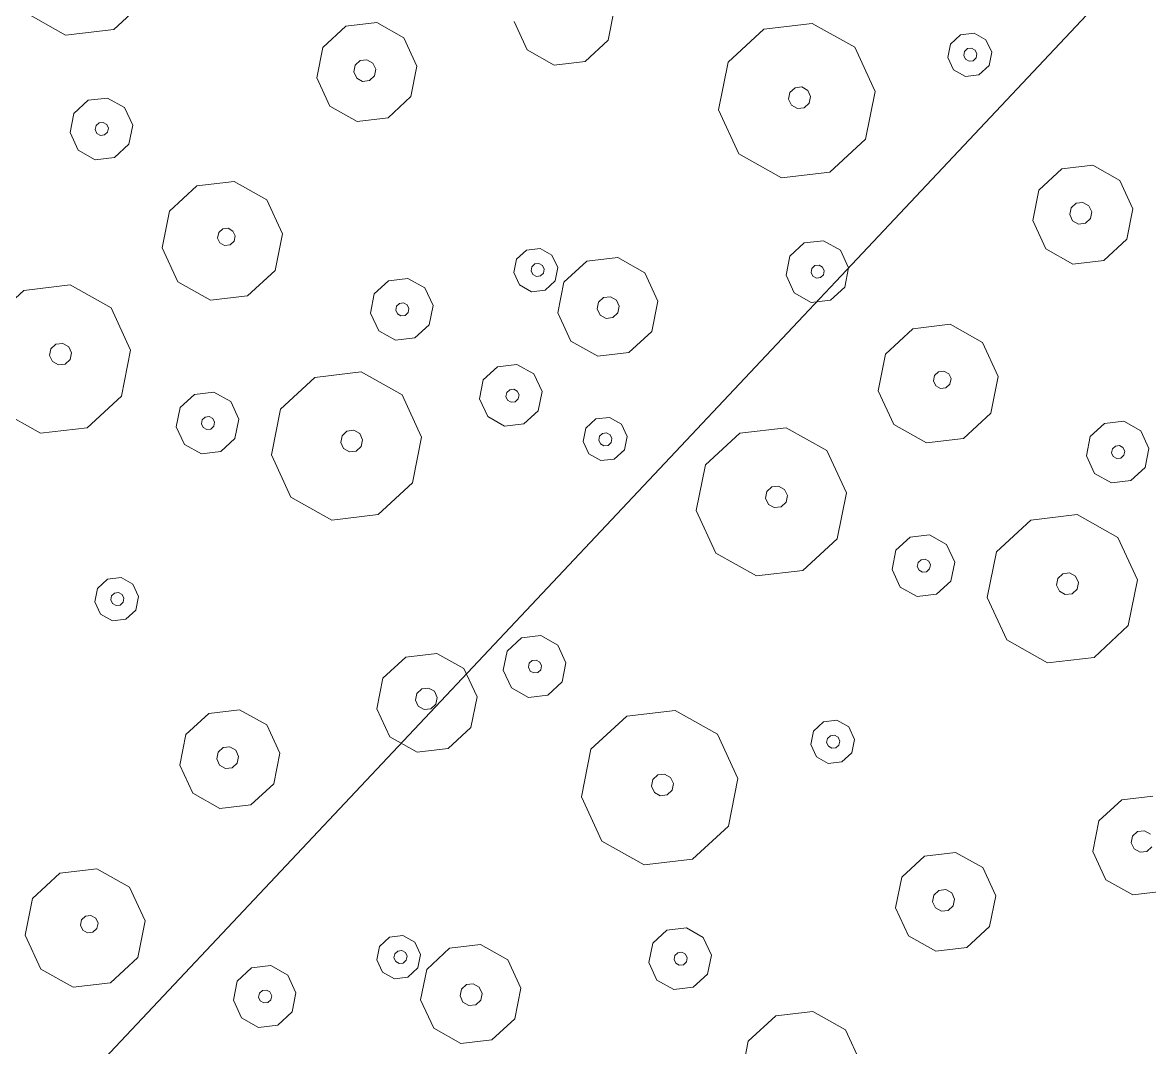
# Model space of a CAD drawing. Header units: metres. Extents: x -2858 to 512, y -1995 to 1252.
# Drawn here: x -552.408 to -549.546, y 358.844 to 361.448 of the extents above; entities that cross this region are included whole.
import ezdxf

# ---------------------------------------------------------------- set-up
doc = ezdxf.new("R2010")
doc.units = ezdxf.units.M
doc.layers.add('Calque commun', color=7, linetype='Continuous')

# ---------------------------------------------------------------- blocks, each defined once
blk = doc.blocks.new('pattern')
at = {"layer": 'Calque commun', "color": 54, "linetype": 'Continuous', "lineweight": 9}
for p, q in [((93.3576, 107.3886), (93.4169, 107.3363)), ((93.4169, 107.3363), (93.4342, 107.2591)), ((93.2941, 107.2906), (93.3113, 107.289)), ((93.2761, 107.2491), (93.2723, 107.266)), ((93.3113, 107.289), (93.3243, 107.2776)), ((93.3243, 107.2776), (93.328, 107.2607)), ((93.289, 107.2376), (93.2761, 107.2491)), ((93.3063, 107.236), (93.289, 107.2376)), ((93.3212, 107.2448), (93.3063, 107.236)), ((93.328, 107.2607), (93.3212, 107.2448)), ((93.4342, 107.2591), (93.4027, 107.1865)), ((93.2558, 107.1538), (93.1965, 107.2061)), ((93.4027, 107.1865), (93.3346, 107.1463)), ((93.3346, 107.1463), (93.2558, 107.1538)), ((93.6513, 107.0784), (93.7195, 107.1186)), ((93.7195, 107.1186), (93.7982, 107.1111)), ((93.7982, 107.1111), (93.8575, 107.0587)), ((94.1592, 107.0209), (94.197, 107.108)), ((93.6199, 107.0058), (93.6513, 107.0784)), ((93.8575, 107.0587), (93.8747, 106.9815)), ((93.6371, 106.9286), (93.6199, 107.0058)), ((93.7203, 106.9899), (93.7272, 107.0058)), ((93.7272, 107.0058), (93.7421, 107.0146)), ((93.7421, 107.0146), (93.7593, 107.013)), ((93.7593, 107.013), (93.7723, 107.0015)), ((94.1798, 106.9282), (94.1592, 107.0209)), ((93.7241, 106.973), (93.7203, 106.9899)), ((93.776, 106.9846), (93.7692, 106.9687)), ((93.7723, 107.0015), (93.776, 106.9846)), ((93.8747, 106.9815), (93.8433, 106.9089)), ((93.737, 106.9616), (93.7241, 106.973)), ((93.7543, 106.9599), (93.737, 106.9616)), ((93.7692, 106.9687), (93.7543, 106.9599)), ((93.6964, 106.8762), (93.6371, 106.9286)), ((94.251, 106.8654), (94.1798, 106.9282)), ((93.8433, 106.9089), (93.7751, 106.8687)), ((94.4273, 106.9047), (94.3455, 106.8564)), ((92.8129, 106.8108), (92.9151, 106.8711)), ((92.9151, 106.8711), (93.0332, 106.8599)), ((93.7751, 106.8687), (93.6964, 106.8762)), ((94.3455, 106.8564), (94.251, 106.8654)), ((93.0332, 106.8599), (93.1221, 106.7813)), ((92.7657, 106.7019), (92.8129, 106.8108)), ((93.1221, 106.7813), (93.1479, 106.6655)), ((92.7915, 106.5861), (92.7657, 106.7019)), ((92.911, 106.6877), (92.9178, 106.7036)), ((92.9178, 106.7036), (92.9327, 106.7124)), ((92.9327, 106.7124), (92.95, 106.7107)), ((92.95, 106.7107), (92.963, 106.6993)), ((92.963, 106.6993), (92.9667, 106.6824)), ((92.9147, 106.6708), (92.911, 106.6877)), ((92.9277, 106.6594), (92.9147, 106.6708)), ((92.9598, 106.6665), (92.9449, 106.6577)), ((92.9667, 106.6824), (92.9598, 106.6665)), ((93.1479, 106.6655), (93.1007, 106.5566)), ((94.2449, 106.6407), (94.2874, 106.6658)), ((94.2874, 106.6658), (94.3367, 106.6611)), ((94.3367, 106.6611), (94.3737, 106.6284)), ((92.5444, 106.6097), (92.587, 106.6349)), ((92.587, 106.6349), (92.6362, 106.6302)), ((92.9449, 106.6577), (92.9277, 106.6594)), ((94.2252, 106.5953), (94.2449, 106.6407)), ((92.5248, 106.5644), (92.5444, 106.6097)), ((92.6362, 106.6302), (92.6733, 106.5975)), ((94.2915, 106.5997), (94.3005, 106.605)), ((94.3005, 106.605), (94.3108, 106.604)), ((94.3108, 106.604), (94.3186, 106.5971)), ((94.3737, 106.6284), (94.3845, 106.5801)), ((92.6733, 106.5975), (92.684, 106.5492)), ((92.8804, 106.5076), (92.7915, 106.5861)), ((94.2359, 106.5471), (94.2252, 106.5953)), ((94.2874, 106.5902), (94.2915, 106.5997)), ((94.2896, 106.5801), (94.2874, 106.5902)), ((94.2974, 106.5732), (94.2896, 106.5801)), ((94.3167, 106.5775), (94.3078, 106.5722)), ((94.3208, 106.587), (94.3167, 106.5775)), ((94.3186, 106.5971), (94.3208, 106.587)), ((94.3845, 106.5801), (94.3648, 106.5348)), ((92.5355, 106.5161), (92.5248, 106.5644)), ((92.587, 106.5592), (92.5911, 106.5688)), ((92.5892, 106.5491), (92.587, 106.5592)), ((92.597, 106.5422), (92.5892, 106.5491)), ((92.5911, 106.5688), (92.6, 106.5741)), ((92.6, 106.5741), (92.6104, 106.5731)), ((92.6163, 106.5465), (92.6073, 106.5413)), ((92.6104, 106.5731), (92.6181, 106.5662)), ((92.6204, 106.5561), (92.6163, 106.5465)), ((92.6181, 106.5662), (92.6204, 106.5561)), ((92.684, 106.5492), (92.6644, 106.5038)), ((93.1007, 106.5566), (92.9986, 106.4963)), ((93.5941, 106.5458), (93.6239, 106.5634)), ((93.6239, 106.5634), (93.6584, 106.5601)), ((93.6584, 106.5601), (93.6843, 106.5372)), ((94.273, 106.5143), (94.2359, 106.5471)), ((94.3078, 106.5722), (94.2974, 106.5732)), ((92.6073, 106.5413), (92.597, 106.5422)), ((93.5803, 106.5141), (93.5941, 106.5458)), ((93.6181, 106.5112), (93.6223, 106.5208)), ((93.6223, 106.5208), (93.6312, 106.526)), ((93.6312, 106.526), (93.6415, 106.525)), ((93.6415, 106.525), (93.6493, 106.5182)), ((93.6493, 106.5182), (93.6516, 106.508)), ((93.6843, 106.5372), (93.6918, 106.5035)), ((94.3648, 106.5348), (94.3222, 106.5096)), ((92.5726, 106.4834), (92.5355, 106.5161)), ((92.6644, 106.5038), (92.6218, 106.4787)), ((92.9986, 106.4963), (92.8804, 106.5076)), ((93.5879, 106.4803), (93.5803, 106.5141)), ((93.6204, 106.5011), (93.6181, 106.5112)), ((93.6282, 106.4942), (93.6204, 106.5011)), ((93.6385, 106.4932), (93.6282, 106.4942)), ((93.6474, 106.4985), (93.6385, 106.4932)), ((93.6516, 106.508), (93.6474, 106.4985)), ((93.6918, 106.5035), (93.6781, 106.4717)), ((94.3222, 106.5096), (94.273, 106.5143)), ((92.6218, 106.4787), (92.5726, 106.4834)), ((93.6138, 106.4574), (93.5879, 106.4803)), ((93.6781, 106.4717), (93.6483, 106.4541)), ((93.0691, 106.3894), (93.0887, 106.4348)), ((93.0887, 106.4348), (93.1313, 106.4599)), ((93.1313, 106.4599), (93.1805, 106.4552)), ((93.1805, 106.4552), (93.2176, 106.4225)), ((93.6483, 106.4541), (93.6138, 106.4574)), ((93.8658, 106.3915), (93.9723, 106.4543)), ((93.9723, 106.4543), (94.0953, 106.4426)), ((94.0953, 106.4426), (94.188, 106.3608)), ((93.2176, 106.4225), (93.2283, 106.3742)), ((93.0798, 106.3411), (93.0691, 106.3894)), ((93.1313, 106.3843), (93.1354, 106.3938)), ((93.1335, 106.3741), (93.1313, 106.3843)), ((93.1354, 106.3938), (93.1443, 106.3991)), ((93.1443, 106.3991), (93.1547, 106.3981)), ((93.1547, 106.3981), (93.1625, 106.3912)), ((93.1647, 106.3811), (93.1606, 106.3716)), ((93.1625, 106.3912), (93.1647, 106.3811)), ((93.8167, 106.2781), (93.8658, 106.3915)), ((94.6304, 106.3361), (94.6986, 106.3763)), ((94.6986, 106.3763), (94.7773, 106.3688)), ((93.1413, 106.3673), (93.1335, 106.3741)), ((93.1516, 106.3663), (93.1413, 106.3673)), ((93.1606, 106.3716), (93.1516, 106.3663)), ((93.2283, 106.3742), (93.2087, 106.3289)), ((94.188, 106.3608), (94.2149, 106.2402)), ((94.7773, 106.3688), (94.8366, 106.3164)), ((93.1169, 106.3084), (93.0798, 106.3411)), ((93.2087, 106.3289), (93.1661, 106.3037)), ((94.599, 106.2635), (94.6304, 106.3361)), ((93.1661, 106.3037), (93.1169, 106.3084)), ((94.8366, 106.3164), (94.8538, 106.2392)), ((93.8435, 106.1574), (93.8167, 106.2781)), ((93.9779, 106.2624), (93.9847, 106.2782)), ((93.9816, 106.2455), (93.9779, 106.2624)), ((93.9847, 106.2782), (93.9996, 106.287)), ((93.9996, 106.287), (94.0169, 106.2854)), ((94.0169, 106.2854), (94.0298, 106.2739)), ((94.0298, 106.2739), (94.0336, 106.257)), ((94.6162, 106.1863), (94.599, 106.2635)), ((94.6992, 106.2558), (94.7061, 106.2717)), ((94.7061, 106.2717), (94.721, 106.2805)), ((94.721, 106.2805), (94.7382, 106.2788)), ((94.7382, 106.2788), (94.7512, 106.2674)), ((94.7512, 106.2674), (94.755, 106.2505)), ((92.6638, 106.2028), (92.7455, 106.251)), ((92.7455, 106.251), (92.84, 106.242)), ((92.84, 106.242), (92.9112, 106.1792)), ((93.9946, 106.234), (93.9816, 106.2455)), ((94.0118, 106.2324), (93.9946, 106.234)), ((94.0267, 106.2412), (94.0118, 106.2324)), ((94.0336, 106.257), (94.0267, 106.2412)), ((94.2149, 106.2402), (94.1657, 106.1267)), ((94.703, 106.2389), (94.6992, 106.2558)), ((94.7159, 106.2274), (94.703, 106.2389)), ((94.7481, 106.2346), (94.7332, 106.2258)), ((94.755, 106.2505), (94.7481, 106.2346)), ((94.8538, 106.2392), (94.8224, 106.1666)), ((92.1182, 106.1732), (92.1863, 106.2134)), ((92.1863, 106.2134), (92.265, 106.2059)), ((92.265, 106.2059), (92.3243, 106.1535)), ((92.626, 106.1157), (92.6638, 106.2028)), ((94.7332, 106.2258), (94.7159, 106.2274)), ((92.9112, 106.1792), (92.9319, 106.0866)), ((94.6755, 106.1339), (94.6162, 106.1863)), ((92.0867, 106.1006), (92.1182, 106.1732)), ((92.3243, 106.1535), (92.3415, 106.0763)), ((93.1413, 106.1128), (93.2435, 106.1732)), ((93.2435, 106.1732), (93.3616, 106.1619)), ((93.3616, 106.1619), (93.4506, 106.0834)), ((93.9362, 106.0756), (93.8435, 106.1574)), ((94.8224, 106.1666), (94.7542, 106.1264)), ((92.7423, 106.1043), (92.7478, 106.117)), ((92.7478, 106.117), (92.7597, 106.1241)), ((92.7597, 106.1241), (92.7735, 106.1227)), ((92.7735, 106.1227), (92.7839, 106.1136)), ((94.1657, 106.1267), (94.0592, 106.0639)), ((94.7542, 106.1264), (94.6755, 106.1339)), ((92.1039, 106.0234), (92.0867, 106.1006)), ((92.1871, 106.0847), (92.194, 106.1006)), ((92.194, 106.1006), (92.2089, 106.1094)), ((92.2089, 106.1094), (92.2261, 106.1078)), ((92.2261, 106.1078), (92.2391, 106.0963)), ((92.2391, 106.0963), (92.2429, 106.0794)), ((92.6467, 106.023), (92.626, 106.1157)), ((92.7453, 106.0908), (92.7423, 106.1043)), ((92.7557, 106.0816), (92.7453, 106.0908)), ((92.7869, 106.1001), (92.7814, 106.0874)), ((92.7839, 106.1136), (92.7869, 106.1001)), ((93.0941, 106.004), (93.1413, 106.1128)), ((94.723, 106.0578), (94.7368, 106.0896)), ((94.7368, 106.0896), (94.7666, 106.1072)), ((94.7666, 106.1072), (94.801, 106.1039)), ((94.801, 106.1039), (94.827, 106.081)), ((92.1909, 106.0678), (92.1871, 106.0847)), ((92.2039, 106.0564), (92.1909, 106.0678)), ((92.236, 106.0635), (92.2211, 106.0547)), ((92.2429, 106.0794), (92.236, 106.0635)), ((92.3415, 106.0763), (92.3101, 106.0037)), ((92.7694, 106.0803), (92.7557, 106.0816)), ((92.7814, 106.0874), (92.7694, 106.0803)), ((92.9319, 106.0866), (92.8941, 105.9995)), ((93.4506, 106.0834), (93.4764, 105.9676)), ((94.0592, 106.0639), (93.9362, 106.0756)), ((94.7587, 106.0575), (94.7628, 106.067)), ((94.7628, 106.067), (94.7717, 106.0723)), ((94.7717, 106.0723), (94.7821, 106.0713)), ((94.7821, 106.0713), (94.7898, 106.0644)), ((94.7898, 106.0644), (94.7921, 106.0543)), ((94.827, 106.081), (94.8345, 106.0472)), ((92.2211, 106.0547), (92.2039, 106.0564)), ((94.7305, 106.024), (94.723, 106.0578)), ((94.7609, 106.0473), (94.7587, 106.0575)), ((94.7687, 106.0405), (94.7609, 106.0473)), ((94.779, 106.0395), (94.7687, 106.0405)), ((94.788, 106.0447), (94.779, 106.0395)), ((94.7921, 106.0543), (94.788, 106.0447)), ((94.8345, 106.0472), (94.8207, 106.0154)), ((92.1632, 105.971), (92.1039, 106.0234)), ((92.3101, 106.0037), (92.242, 105.9635)), ((92.7178, 105.9602), (92.6467, 106.023)), ((93.1199, 105.8882), (93.0941, 106.004)), ((93.2394, 105.9898), (93.2463, 106.0056)), ((93.2463, 106.0056), (93.2612, 106.0144)), ((93.2612, 106.0144), (93.2784, 106.0128)), ((93.2784, 106.0128), (93.2914, 106.0013)), ((94.7565, 106.0011), (94.7305, 106.024)), ((94.8207, 106.0154), (94.7909, 105.9979)), ((92.8941, 105.9995), (92.8123, 105.9512)), ((93.2432, 105.9729), (93.2394, 105.9898)), ((93.2952, 105.9845), (93.2883, 105.9686)), ((93.2914, 106.0013), (93.2952, 105.9845)), ((94.7909, 105.9979), (94.7565, 106.0011)), ((92.242, 105.9635), (92.1632, 105.971)), ((92.8123, 105.9512), (92.7178, 105.9602)), ((93.2561, 105.9614), (93.2432, 105.9729)), ((93.2734, 105.9598), (93.2561, 105.9614)), ((93.2883, 105.9686), (93.2734, 105.9598)), ((93.4764, 105.9676), (93.4292, 105.8587)), ((95.0004, 105.8732), (95.0201, 105.9186)), ((95.0201, 105.9186), (95.0627, 105.9437)), ((95.0627, 105.9437), (95.1119, 105.939)), ((95.1119, 105.939), (95.149, 105.9063)), ((93.2089, 105.8096), (93.1199, 105.8882)), ((93.9382, 105.8699), (93.9808, 105.8951)), ((93.9808, 105.8951), (94.03, 105.8904)), ((94.03, 105.8904), (94.0671, 105.8577)), ((95.149, 105.9063), (95.1597, 105.858)), ((93.9185, 105.8246), (93.9382, 105.8699)), ((95.0112, 105.825), (95.0004, 105.8732)), ((95.0626, 105.8681), (95.0668, 105.8776)), ((95.0649, 105.858), (95.0626, 105.8681)), ((95.0668, 105.8776), (95.0757, 105.8829)), ((95.0757, 105.8829), (95.086, 105.8819)), ((95.086, 105.8819), (95.0938, 105.875)), ((95.0961, 105.8649), (95.0919, 105.8554)), ((95.0938, 105.875), (95.0961, 105.8649)), ((93.4292, 105.8587), (93.327, 105.7984)), ((93.9849, 105.829), (93.9938, 105.8342)), ((93.9938, 105.8342), (94.0042, 105.8333)), ((94.0042, 105.8333), (94.0119, 105.8264)), ((94.0671, 105.8577), (94.0778, 105.8094)), ((95.0727, 105.8511), (95.0649, 105.858)), ((95.083, 105.8501), (95.0727, 105.8511)), ((95.0919, 105.8554), (95.083, 105.8501)), ((95.1597, 105.858), (95.14, 105.8127)), ((93.327, 105.7984), (93.2089, 105.8096)), ((93.9293, 105.7763), (93.9185, 105.8246)), ((93.9807, 105.8194), (93.9849, 105.829)), ((93.983, 105.8093), (93.9807, 105.8194)), ((93.9908, 105.8024), (93.983, 105.8093)), ((94.0011, 105.8015), (93.9908, 105.8024)), ((94.0101, 105.8067), (94.0011, 105.8015)), ((94.0142, 105.8163), (94.0101, 105.8067)), ((94.0119, 105.8264), (94.0142, 105.8163)), ((94.0778, 105.8094), (94.0582, 105.764)), ((95.0482, 105.7922), (95.0112, 105.825)), ((95.14, 105.8127), (95.0975, 105.7875)), ((93.9664, 105.7436), (93.9293, 105.7763)), ((94.1533, 105.7596), (94.2214, 105.7998)), ((94.2214, 105.7998), (94.3001, 105.7923)), ((94.3001, 105.7923), (94.3594, 105.7399)), ((95.0975, 105.7875), (95.0482, 105.7922)), ((92.7117, 105.7355), (92.7543, 105.7606)), ((92.7543, 105.7606), (92.8035, 105.7559)), ((92.8035, 105.7559), (92.8405, 105.7232)), ((94.0582, 105.764), (94.0156, 105.7389)), ((94.1218, 105.687), (94.1533, 105.7596)), ((92.692, 105.6901), (92.7117, 105.7355)), ((92.8405, 105.7232), (92.8513, 105.6749)), ((94.0156, 105.7389), (93.9664, 105.7436)), ((94.3594, 105.7399), (94.3766, 105.6627)), ((92.7028, 105.6419), (92.692, 105.6901)), ((92.7542, 105.685), (92.7583, 105.6945)), ((92.7583, 105.6945), (92.7673, 105.6998)), ((92.7673, 105.6998), (92.7776, 105.6988)), ((92.7776, 105.6988), (92.7854, 105.6919)), ((92.7854, 105.6919), (92.7877, 105.6818)), ((94.2217, 105.6855), (94.2366, 105.6943)), ((94.2366, 105.6943), (94.2538, 105.6926)), ((94.2538, 105.6926), (94.2668, 105.6812)), ((92.7565, 105.6749), (92.7542, 105.685)), ((92.7643, 105.668), (92.7565, 105.6749)), ((92.7746, 105.667), (92.7643, 105.668)), ((92.7835, 105.6723), (92.7746, 105.667)), ((92.7877, 105.6818), (92.7835, 105.6723)), ((92.8513, 105.6749), (92.8316, 105.6296)), ((94.139, 105.6098), (94.1218, 105.687)), ((94.2148, 105.6696), (94.2217, 105.6855)), ((94.2186, 105.6527), (94.2148, 105.6696)), ((94.2705, 105.6643), (94.2637, 105.6484)), ((94.2668, 105.6812), (94.2705, 105.6643)), ((94.3766, 105.6627), (94.3452, 105.5901)), ((92.0472, 105.6089), (92.0609, 105.6406)), ((92.0609, 105.6406), (92.0907, 105.6582)), ((92.0907, 105.6582), (92.1252, 105.6549)), ((92.1252, 105.6549), (92.1511, 105.632)), ((92.1511, 105.632), (92.1587, 105.5983)), ((92.7398, 105.6091), (92.7028, 105.6419)), ((94.2315, 105.6413), (94.2186, 105.6527)), ((94.2488, 105.6396), (94.2315, 105.6413)), ((94.2637, 105.6484), (94.2488, 105.6396)), ((92.0547, 105.5751), (92.0472, 105.6089)), ((92.0849, 105.606), (92.0891, 105.6156)), ((92.0872, 105.5959), (92.0849, 105.606)), ((92.0891, 105.6156), (92.098, 105.6208)), ((92.098, 105.6208), (92.1084, 105.6199)), ((92.1084, 105.6199), (92.1161, 105.613)), ((92.1184, 105.6028), (92.1143, 105.5933)), ((92.1161, 105.613), (92.1184, 105.6028)), ((92.7891, 105.6044), (92.7398, 105.6091)), ((92.8316, 105.6296), (92.7891, 105.6044)), ((93.3922, 105.5702), (93.406, 105.6019)), ((93.406, 105.6019), (93.4358, 105.6195)), ((93.4358, 105.6195), (93.4703, 105.6162)), ((93.4703, 105.6162), (93.4962, 105.5933)), ((94.1983, 105.5574), (94.139, 105.6098)), ((92.0806, 105.5522), (92.0547, 105.5751)), ((92.095, 105.589), (92.0872, 105.5959)), ((92.1053, 105.588), (92.095, 105.589)), ((92.1143, 105.5933), (92.1053, 105.588)), ((92.1587, 105.5983), (92.1449, 105.5665)), ((93.4317, 105.5674), (93.4358, 105.5769)), ((93.4358, 105.5769), (93.4447, 105.5822)), ((93.4447, 105.5822), (93.4551, 105.5812)), ((93.4551, 105.5812), (93.4629, 105.5743)), ((93.4629, 105.5743), (93.4651, 105.5642)), ((93.4962, 105.5933), (93.5037, 105.5595)), ((94.3452, 105.5901), (94.2771, 105.5499)), ((92.1151, 105.5489), (92.0806, 105.5522)), ((92.1449, 105.5665), (92.1151, 105.5489)), ((92.3326, 105.4863), (92.4391, 105.5491)), ((92.4391, 105.5491), (92.5621, 105.5374)), ((93.3998, 105.5364), (93.3922, 105.5702)), ((93.4339, 105.5573), (93.4317, 105.5674)), ((93.4417, 105.5504), (93.4339, 105.5573)), ((93.452, 105.5494), (93.4417, 105.5504)), ((93.461, 105.5547), (93.452, 105.5494)), ((93.4651, 105.5642), (93.461, 105.5547)), ((93.5037, 105.5595), (93.49, 105.5278)), ((94.2771, 105.5499), (94.1983, 105.5574)), ((95.1395, 105.5116), (95.2212, 105.5599)), ((95.2212, 105.5599), (95.3157, 105.5509)), ((95.3157, 105.5509), (95.3869, 105.488)), ((92.5621, 105.5374), (92.6548, 105.4556)), ((93.4257, 105.5135), (93.3998, 105.5364)), ((93.49, 105.5278), (93.4602, 105.5102)), ((94.5938, 105.482), (94.662, 105.5222)), ((94.662, 105.5222), (94.7407, 105.5147)), ((93.4602, 105.5102), (93.4257, 105.5135)), ((94.7407, 105.5147), (94.8, 105.4623)), ((95.1017, 105.4245), (95.1395, 105.5116)), ((95.3869, 105.488), (95.4075, 105.3954)), ((92.2835, 105.3729), (92.3326, 105.4863)), ((93.0973, 105.4309), (93.1654, 105.4711)), ((93.1654, 105.4711), (93.2441, 105.4636)), ((93.2441, 105.4636), (93.3035, 105.4112)), ((94.5624, 105.4094), (94.5938, 105.482)), ((94.8, 105.4623), (94.8172, 105.3851)), ((92.6548, 105.4556), (92.6817, 105.335)), ((93.0658, 105.3583), (93.0973, 105.4309)), ((95.2234, 105.4259), (95.2354, 105.4329)), ((95.2354, 105.4329), (95.2492, 105.4316)), ((95.2492, 105.4316), (95.2595, 105.4224)), ((93.3035, 105.4112), (93.3206, 105.334)), ((94.5796, 105.3322), (94.5624, 105.4094)), ((94.6628, 105.3936), (94.6697, 105.4094)), ((94.6697, 105.4094), (94.6846, 105.4182)), ((94.6846, 105.4182), (94.7018, 105.4166)), ((94.7018, 105.4166), (94.7148, 105.4051)), ((94.7148, 105.4051), (94.7185, 105.3883)), ((95.1224, 105.3319), (95.1017, 105.4245)), ((95.2179, 105.4132), (95.2234, 105.4259)), ((95.2209, 105.3996), (95.2179, 105.4132)), ((95.2625, 105.4089), (95.257, 105.3962)), ((95.2595, 105.4224), (95.2625, 105.4089)), ((92.3103, 105.2522), (92.2835, 105.3729)), ((92.4447, 105.3572), (92.4516, 105.373)), ((92.4516, 105.373), (92.4665, 105.3818)), ((92.4665, 105.3818), (92.4837, 105.3802)), ((92.4837, 105.3802), (92.4967, 105.3687)), ((93.1729, 105.3665), (93.1878, 105.3753)), ((93.1878, 105.3753), (93.205, 105.3736)), ((93.205, 105.3736), (93.218, 105.3622)), ((93.465, 105.3652), (93.5076, 105.3904)), ((93.5076, 105.3904), (93.5568, 105.3857)), ((93.5568, 105.3857), (93.5939, 105.3529)), ((94.6666, 105.3767), (94.6628, 105.3936)), ((94.6795, 105.3652), (94.6666, 105.3767)), ((94.7185, 105.3883), (94.7117, 105.3724)), ((94.8172, 105.3851), (94.7858, 105.3126)), ((95.2313, 105.3905), (95.2209, 105.3996)), ((95.2451, 105.3892), (95.2313, 105.3905)), ((95.257, 105.3962), (95.2451, 105.3892)), ((95.4075, 105.3954), (95.3698, 105.3083)), ((92.4484, 105.3403), (92.4447, 105.3572)), ((92.5004, 105.3518), (92.4936, 105.336)), ((92.4967, 105.3687), (92.5004, 105.3518)), ((93.083, 105.2811), (93.0658, 105.3583)), ((93.166, 105.3506), (93.1729, 105.3665)), ((93.1698, 105.3337), (93.166, 105.3506)), ((93.2218, 105.3453), (93.2149, 105.3294)), ((93.218, 105.3622), (93.2218, 105.3453)), ((93.4453, 105.3199), (93.465, 105.3652)), ((93.5939, 105.3529), (93.6046, 105.3047)), ((94.6968, 105.3636), (94.6795, 105.3652)), ((94.7117, 105.3724), (94.6968, 105.3636)), ((92.4614, 105.3288), (92.4484, 105.3403)), ((92.4787, 105.3272), (92.4614, 105.3288)), ((92.4936, 105.336), (92.4787, 105.3272)), ((92.6817, 105.335), (92.6325, 105.2215)), ((93.1828, 105.3223), (93.1698, 105.3337)), ((93.2, 105.3206), (93.1828, 105.3223)), ((93.2149, 105.3294), (93.2, 105.3206)), ((93.3206, 105.334), (93.2892, 105.2614)), ((93.4561, 105.2716), (93.4453, 105.3199)), ((93.5062, 105.3177), (93.5104, 105.3272)), ((93.5085, 105.3075), (93.5062, 105.3177)), ((93.5104, 105.3272), (93.5193, 105.3325)), ((93.5193, 105.3325), (93.5296, 105.3315)), ((93.5296, 105.3315), (93.5374, 105.3246)), ((93.5374, 105.3246), (93.5397, 105.3145)), ((94.6389, 105.2798), (94.5796, 105.3322)), ((95.1935, 105.269), (95.1224, 105.3319)), ((93.5163, 105.3007), (93.5085, 105.3075)), ((93.5266, 105.2997), (93.5163, 105.3007)), ((93.5355, 105.3049), (93.5266, 105.2997)), ((93.5397, 105.3145), (93.5355, 105.3049)), ((93.6046, 105.3047), (93.5849, 105.2593)), ((94.7858, 105.3126), (94.7176, 105.2723)), ((95.3698, 105.3083), (95.288, 105.26)), ((93.1423, 105.2287), (93.083, 105.2811)), ((93.2892, 105.2614), (93.2211, 105.2212)), ((93.4931, 105.2389), (93.4561, 105.2716)), ((93.5849, 105.2593), (93.5424, 105.2342)), ((93.7554, 105.2144), (93.8576, 105.2748)), ((93.8576, 105.2748), (93.9757, 105.2635)), ((93.9757, 105.2635), (94.0646, 105.185)), ((94.7176, 105.2723), (94.6389, 105.2798)), ((95.288, 105.26), (95.1935, 105.269)), ((92.403, 105.1704), (92.3103, 105.2522)), ((93.5424, 105.2342), (93.4931, 105.2389)), ((92.6325, 105.2215), (92.5261, 105.1587)), ((93.2211, 105.2212), (93.1423, 105.2287)), ((93.2036, 105.1844), (93.2334, 105.202)), ((93.2334, 105.202), (93.2679, 105.1987)), ((93.7082, 105.1056), (93.7554, 105.2144)), ((93.1898, 105.1526), (93.2036, 105.1844)), ((93.2679, 105.1987), (93.2938, 105.1758)), ((93.2938, 105.1758), (93.3013, 105.142)), ((94.0646, 105.185), (94.0904, 105.0691)), ((92.5261, 105.1587), (92.403, 105.1704)), ((93.1974, 105.1189), (93.1898, 105.1526)), ((93.2255, 105.1523), (93.2296, 105.1618)), ((93.2277, 105.1421), (93.2255, 105.1523)), ((93.2296, 105.1618), (93.2386, 105.1671)), ((93.2386, 105.1671), (93.2489, 105.1661)), ((93.2489, 105.1661), (93.2567, 105.1592)), ((93.2589, 105.1491), (93.2548, 105.1395)), ((93.2567, 105.1592), (93.2589, 105.1491)), ((93.2233, 105.0959), (93.1974, 105.1189)), ((93.2355, 105.1353), (93.2277, 105.1421)), ((93.2459, 105.1343), (93.2355, 105.1353)), ((93.2548, 105.1395), (93.2459, 105.1343)), ((93.3013, 105.142), (93.2876, 105.1103)), ((93.8603, 105.1072), (93.8753, 105.116)), ((93.8753, 105.116), (93.8925, 105.1144)), ((93.2578, 105.0927), (93.2233, 105.0959)), ((93.2876, 105.1103), (93.2578, 105.0927)), ((93.734, 104.9897), (93.7082, 105.1056)), ((93.8535, 105.0914), (93.8603, 105.1072)), ((93.8572, 105.0745), (93.8535, 105.0914)), ((93.8925, 105.1144), (93.9054, 105.1029)), ((93.9054, 105.1029), (93.9092, 105.086)), ((93.8702, 105.063), (93.8572, 105.0745)), ((93.8874, 105.0614), (93.8702, 105.063)), ((93.9023, 105.0702), (93.8874, 105.0614)), ((93.9092, 105.086), (93.9023, 105.0702)), ((94.0904, 105.0691), (94.0432, 104.9603)), ((93.4869, 105.0134), (93.5295, 105.0385)), ((93.5295, 105.0385), (93.5787, 105.0338)), ((93.5787, 105.0338), (93.6158, 105.0011)), ((93.4673, 104.968), (93.4869, 105.0134)), ((93.6158, 105.0011), (93.6265, 104.9528)), ((93.5294, 104.9629), (93.5336, 104.9724)), ((93.5336, 104.9724), (93.5425, 104.9777)), ((93.5425, 104.9777), (93.5529, 104.9767)), ((93.5529, 104.9767), (93.5606, 104.9698)), ((93.8229, 104.9112), (93.734, 104.9897)), ((93.478, 104.9198), (93.4673, 104.968)), ((93.5317, 104.9528), (93.5294, 104.9629)), ((93.5395, 104.9459), (93.5317, 104.9528)), ((93.5498, 104.9449), (93.5395, 104.9459)), ((93.5588, 104.9502), (93.5498, 104.9449)), ((93.5629, 104.9597), (93.5588, 104.9502)), ((93.5606, 104.9698), (93.5629, 104.9597)), ((93.6265, 104.9528), (93.6069, 104.9075)), ((94.0432, 104.9603), (93.9411, 104.8999)), ((94.5228, 104.9177), (94.5366, 104.9495)), ((94.5366, 104.9495), (94.5664, 104.9671)), ((94.5664, 104.9671), (94.6009, 104.9638)), ((94.6009, 104.9638), (94.6268, 104.9409)), ((93.5151, 104.887), (93.478, 104.9198)), ((94.5304, 104.8839), (94.5228, 104.9177)), ((94.5606, 104.9149), (94.5648, 104.9244)), ((94.5629, 104.9047), (94.5606, 104.9149)), ((94.5648, 104.9244), (94.5737, 104.9297)), ((94.5737, 104.9297), (94.584, 104.9287)), ((94.584, 104.9287), (94.5918, 104.9218)), ((94.5918, 104.9218), (94.5941, 104.9117)), ((94.6268, 104.9409), (94.6343, 104.9071)), ((92.6201, 104.8544), (92.6882, 104.8946)), ((92.6882, 104.8946), (92.767, 104.8871)), ((92.767, 104.8871), (92.8263, 104.8347)), ((93.5643, 104.8823), (93.5151, 104.887)), ((93.6069, 104.9075), (93.5643, 104.8823)), ((93.9411, 104.8999), (93.8229, 104.9112)), ((94.5707, 104.8979), (94.5629, 104.9047)), ((94.581, 104.8969), (94.5707, 104.8979)), ((94.5899, 104.9022), (94.581, 104.8969)), ((94.5941, 104.9117), (94.5899, 104.9022)), ((94.6343, 104.9071), (94.6206, 104.8753)), ((94.0312, 104.8384), (94.0738, 104.8635)), ((94.0738, 104.8635), (94.123, 104.8589)), ((94.123, 104.8589), (94.1601, 104.8261)), ((94.5563, 104.861), (94.5304, 104.8839)), ((94.5908, 104.8577), (94.5563, 104.861)), ((94.6206, 104.8753), (94.5908, 104.8577)), ((92.8263, 104.8347), (92.8435, 104.7575)), ((94.0116, 104.7931), (94.0312, 104.8384)), ((94.0779, 104.7974), (94.0868, 104.8027)), ((94.0868, 104.8027), (94.0972, 104.8017)), ((94.0972, 104.8017), (94.105, 104.7949)), ((94.1601, 104.8261), (94.1708, 104.7779)), ((94.0223, 104.7448), (94.0116, 104.7931)), ((94.0738, 104.7879), (94.0779, 104.7974)), ((94.076, 104.7778), (94.0738, 104.7879)), ((94.0838, 104.7709), (94.076, 104.7778)), ((94.1031, 104.7752), (94.0941, 104.7699)), ((94.1072, 104.7847), (94.1031, 104.7752)), ((94.105, 104.7949), (94.1072, 104.7847)), ((94.1708, 104.7779), (94.1512, 104.7325)), ((92.8435, 104.7575), (92.812, 104.6849)), ((94.0594, 104.7121), (94.0223, 104.7448)), ((94.0941, 104.7699), (94.0838, 104.7709)), ((94.1512, 104.7325), (94.1086, 104.7074)), ((94.1086, 104.7074), (94.0594, 104.7121)), ((93.6063, 104.6064), (93.688, 104.6547)), ((93.688, 104.6547), (93.7825, 104.6457)), ((93.7825, 104.6457), (93.8537, 104.5829)), ((93.0607, 104.5768), (93.1288, 104.617)), ((93.1288, 104.617), (93.2075, 104.6095)), ((93.2075, 104.6095), (93.2668, 104.5572)), ((93.5685, 104.5193), (93.6063, 104.6064)), ((93.0292, 104.5042), (93.0607, 104.5768)), ((93.8537, 104.5829), (93.8744, 104.4902)), ((94.0838, 104.5165), (94.186, 104.5768)), ((94.186, 104.5768), (94.3041, 104.5656)), ((93.2668, 104.5572), (93.284, 104.4799)), ((94.3041, 104.5656), (94.3931, 104.487)), ((93.5892, 104.4267), (93.5685, 104.5193)), ((93.6848, 104.508), (93.6903, 104.5207)), ((93.6903, 104.5207), (93.7022, 104.5277)), ((93.7022, 104.5277), (93.716, 104.5264)), ((93.716, 104.5264), (93.7264, 104.5172)), ((93.7264, 104.5172), (93.7294, 104.5037)), ((94.0366, 104.4076), (94.0838, 104.5165)), ((93.0464, 104.427), (93.0292, 104.5042)), ((93.1296, 104.4884), (93.1365, 104.5042)), ((93.1334, 104.4715), (93.1296, 104.4884)), ((93.1365, 104.5042), (93.1514, 104.513)), ((93.1514, 104.513), (93.1686, 104.5114)), ((93.1686, 104.5114), (93.1816, 104.4999)), ((93.1816, 104.4999), (93.1854, 104.4831)), ((93.6878, 104.4944), (93.6848, 104.508)), ((93.6982, 104.4853), (93.6878, 104.4944)), ((93.7239, 104.491), (93.7119, 104.484)), ((93.7294, 104.5037), (93.7239, 104.491)), ((93.8744, 104.4902), (93.8366, 104.4031)), ((94.3931, 104.487), (94.4189, 104.3712)), ((93.1464, 104.46), (93.1334, 104.4715)), ((93.1636, 104.4584), (93.1464, 104.46)), ((93.1785, 104.4672), (93.1636, 104.4584)), ((93.1854, 104.4831), (93.1785, 104.4672)), ((93.284, 104.4799), (93.2526, 104.4074)), ((93.7119, 104.484), (93.6982, 104.4853)), ((93.1057, 104.3746), (93.0464, 104.427)), ((93.2526, 104.4074), (93.1845, 104.3671)), ((93.6603, 104.3638), (93.5892, 104.4267)), ((93.8366, 104.4031), (93.7548, 104.3548)), ((94.0624, 104.2918), (94.0366, 104.4076)), ((94.1819, 104.3934), (94.1888, 104.4093)), ((94.1888, 104.4093), (94.2037, 104.4181)), ((94.2037, 104.4181), (94.2209, 104.4164)), ((94.2209, 104.4164), (94.2339, 104.405)), ((94.2339, 104.405), (94.2377, 104.3881)), ((93.1845, 104.3671), (93.1057, 104.3746)), ((94.1857, 104.3765), (94.1819, 104.3934)), ((94.1987, 104.3651), (94.1857, 104.3765)), ((94.2308, 104.3722), (94.2159, 104.3634)), ((94.2377, 104.3881), (94.2308, 104.3722)), ((93.7548, 104.3548), (93.6603, 104.3638)), ((94.2159, 104.3634), (94.1987, 104.3651)), ((94.1514, 104.2133), (94.0624, 104.2918)), ((94.2695, 104.202), (94.1514, 104.2133)), ((93.6542, 104.1391), (93.6968, 104.1643)), ((93.6968, 104.1643), (93.746, 104.1596)), ((93.746, 104.1596), (93.783, 104.1268)), ((93.6345, 104.0938), (93.6542, 104.1391)), ((93.783, 104.1268), (93.7938, 104.0786)), ((93.6453, 104.0455), (93.6345, 104.0938)), ((93.6967, 104.0886), (93.7008, 104.0982)), ((93.699, 104.0785), (93.6967, 104.0886)), ((93.7008, 104.0982), (93.7098, 104.1034)), ((93.7098, 104.1034), (93.7201, 104.1025)), ((93.7201, 104.1025), (93.7279, 104.0956)), ((93.7302, 104.0854), (93.726, 104.0759)), ((93.7279, 104.0956), (93.7302, 104.0854)), ((93.7067, 104.0716), (93.699, 104.0785)), ((93.7171, 104.0706), (93.7067, 104.0716)), ((93.726, 104.0759), (93.7171, 104.0706)), ((93.7938, 104.0786), (93.7741, 104.0332)), ((93.6823, 104.0128), (93.6453, 104.0455)), ((93.7741, 104.0332), (93.7316, 104.0081)), ((93.7316, 104.0081), (93.6823, 104.0128)), ((93.3816, 103.9528), (93.5046, 103.9411)), ((93.5046, 103.9411), (93.5973, 103.8592)), ((93.5973, 103.8592), (93.6242, 103.7386))]:
    blk.add_line(p, q, dxfattribs=at)
at = {"layer": 'Calque commun', "color": 7, "linetype": 'Continuous', "lineweight": 9}
mesh = blk.add_polyface(dxfattribs=at)
corners = [(70.8497, 113.5412), (53.8349, 19.1692), (74.7282, 106.3237), (76.0435, 113.5984), (74.769, 106.1763), (58.8077, 18.2701), (114.1703, 105.207), (114.1703, 98.5387)]
mesh.append_faces([[corners[k] for k in face] for face in [(3, 4, 6)]], dxfattribs={"vtx0": -1, "vtx1": -1, "color": 7})
mesh.append_faces([[corners[k] for k in face] for face in [(3, 2, 4)]], dxfattribs={"vtx0": -1, "vtx2": -1, "color": 7})
mesh.append_faces([[corners[k] for k in face] for face in [(5, 2, 1)]], dxfattribs={"vtx1": -1, "color": 7})
mesh.append_faces([[corners[k] for k in face] for face in [(0, 1, 2), (3, 0, 2)]], dxfattribs={"vtx1": -1, "vtx2": -1, "color": 7})
mesh.append_faces([[corners[k] for k in face] for face in [(4, 7, 6)]], dxfattribs={"vtx2": -1, "color": 7})

msp = doc.modelspace()

# ---------------------------------------------------------------- block references
at = {"layer": 'Calque commun', "color": 0, "linetype": 'ByBlock', "lineweight": -2, "rotation": 228.1617603435354}
msp.add_blockref('pattern', (-567.2453, 500.4263), dxfattribs=at)

doc.saveas('drawing.dxf')
